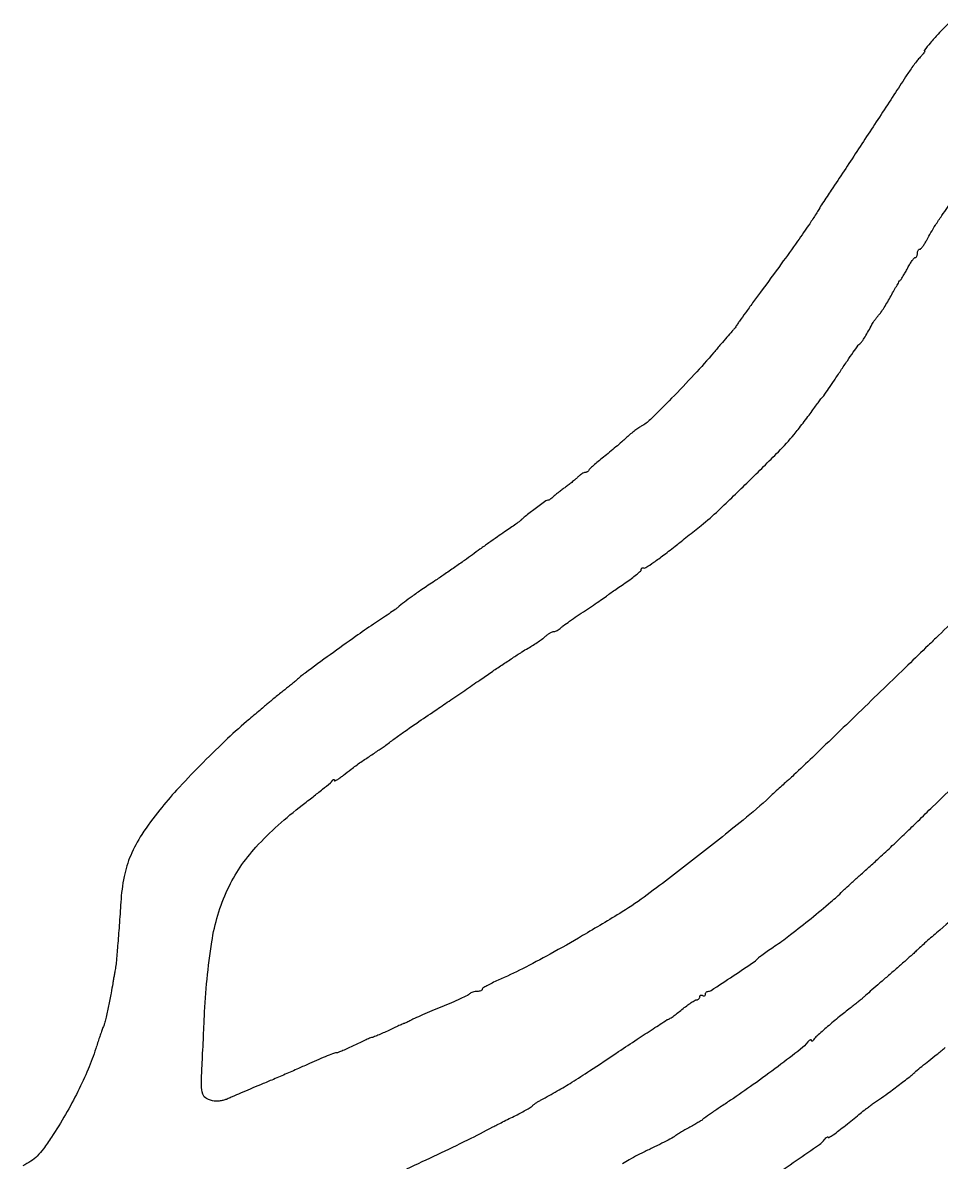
# Model space of a CAD drawing. Extents: x 18 to 1479, y 23 to 1138.
# Drawn here: x 379.4 to 708.5, y 574.8 to 983.1 of the extents above; entities that cross this region are included whole.
import ezdxf

# ---------------------------------------------------------------- set-up
doc = ezdxf.new("R2010")
doc.units = 0

msp = doc.modelspace()

# ---------------------------------------------------------------- linework, layer by layer
for points in [[(711.182442, 983.043572, 0.005154), (707.4403, 979.089166, 0.010312), (704.580619, 975.87366, 0.006276), (702.460225, 973.323904, 0.631123), (702.614623, 973, -0.588693), (702.681235, 972.879977, -0.021211), (702.311274, 972.339062, -0.019759), (701.722524, 971.613687, -0.010139), (700.931373, 970.75, 0.020838), (699.930197, 969.608955, 0.00859), (698.667052, 967.985938, 0.008481), (697.36982, 966.196278, 0.010789), (696.237332, 964.5, -0.003097), (692.130239, 958.138486, -0.000366), (682.907183, 944.067622, -0.000391), (673.68528, 930.044886, -0.002674), (669.098528, 923.1626, 0.00295), (667.583941, 920.887293, 0.002495), (666.008688, 918.464047, 0.002516), (664.594764, 916.240524, 0.00703), (663.633177, 914.6626, -0.017347), (661.359529, 911.099199, -0.003379), (656.996911, 904.84899, -0.00308), (651.18568, 896.748365, -0.001561), (643.77573, 886.61902, 0.001166), (640.916031, 882.716311, 0.001564), (638.343496, 879.16499, 0.001075), (636.201245, 876.17457, 0.016546), (635.5, 875.11902, -0.009337), (635.077374, 874.462523, -0.009614), (634.634508, 873.828712, -0.009395), (634.230097, 873.294402, -0.039794), (633.9579, 873, 0.027792), (633.578378, 872.608768, 0.000518), (631.703893, 870.44375, 0.001269), (629.526208, 867.910303, 0.000848), (627.045935, 865, -0.010435), (619.994433, 857.04023, -0.007764), (611.895123, 848.541912, -0.005277), (604.260533, 840.938476, -0.066118), (601, 838.507031, 0.025382), (599.830518, 837.774694, 0.011081), (598.353125, 836.692108, 0.010933), (596.831514, 835.470652, 0.01434), (595.5, 834.286343, -0.009025), (594.002552, 832.92566, -0.003644), (591.9125, 831.121017, -0.003604), (589.634046, 829.210638, -0.004565), (587.5, 827.479914, 0.005513), (585.560251, 825.90066, 0.007793), (583.870833, 824.448787, 0.004845), (582.488247, 823.198486, 0.102276), (582.166667, 822.75, -0.090455), (581.97101, 822.463176, -0.062911), (581.661979, 822.220312, -0.061224), (581.292015, 822.055928, -0.074093), (580.916667, 822, 0.116678), (580.448487, 821.88924, 0.027197), (579.742455, 821.485937, 0.026607), (578.960458, 820.919866, 0.023347), (578.206583, 820.25, -0.015563), (577.320887, 819.43799, -0.007024), (576.112374, 818.426563, -0.006947), (574.805654, 817.393626, -0.009423), (573.595775, 816.5, 0.006467), (572.420484, 815.642613, 0.00573), (571.2189, 814.720312, 0.005761), (570.15599, 813.86493, 0.017466), (569.460621, 813.25, -0.021844), (568.909891, 812.771501, -0.025282), (568.344868, 812.367188, -0.025529), (567.838859, 812.077802, -0.117652), (567.51279, 812, 0.158916), (566.790393, 811.76445, 0.002117), (562.956061, 808.941511, 0.004963), (559.394137, 806.240522, 0.04714), (558, 804.93411, -0.054357), (557.610592, 804.579594, -0.002105), (556.03125, 803.43841, -0.003733), (554.143487, 802.107638, -0.002623), (552, 800.63702, 0.003309), (549.462669, 798.891064, 0.001775), (546.353125, 796.704442, 0.001767), (543.197041, 794.451506, 0.002768), (540.5, 792.48908, -0.004449), (537.66649, 790.44189, -0.002245), (534.059375, 787.908571, -0.002229), (530.308899, 785.324363, -0.003312), (527, 783.098089, 0.002891), (522.346053, 779.972544, 0.006609), (518.882005, 777.549384, 0.008497), (516.109595, 775.482565, 0.0112), (513.657951, 773.5, -0.023339), (512.857687, 772.884365, -0.001791), (510.623867, 771.33809, -0.002455), (507.942429, 769.515454, -0.001869), (504.988241, 767.54456, 0.008111), (498.631423, 763.187959, 0.002756), (489.531424, 756.656235, 0.001826), (480.53852, 750.075676, 0.024766), (477.388964, 747.503157, -0.010519), (476.754187, 746.953808, -0.002156), (475.608787, 746.012259, -0.002269), (474.2679, 744.929759, -0.002131), (472.888964, 743.836446, 0.002471), (471.408828, 742.661257, 0.001757), (469.761133, 741.330159, 0.001774), (468.197857, 740.048908, 0.003777), (467, 739.044715, 0.000062), (465.709964, 737.94627, 0.00002), (463.783658, 736.305511, 0.000019), (461.635511, 734.475506, 0.000022), (459.561389, 732.708269, 0.013972), (451.818608, 725.727865, 0.008131), (442.905378, 716.947878, 0.008114), (434.496577, 708.108484, 0.017906), (428.435859, 701.034433, 0.02223), (422.036633, 692.223371, 0.046035), (418.025136, 684.733009, 0.050662), (415.681963, 677.116216, 0.033153), (414.481555, 668, -0.001683), (413.909771, 659.60544, -0.002551), (413.350654, 652.308848, -0.001925), (412.841465, 646.363054, -0.025249), (412.533479, 644.173842, 0.003341), (412.353884, 643.206519, 0.001197), (412.110451, 641.825647, 0.001188), (411.850759, 640.310304, 0.001406), (411.612727, 638.87672, -0.007559), (410.993466, 635.411576, -0.003168), (410.059703, 630.764593, -0.002169), (409.099026, 626.234589, -0.025664), (408.628979, 624.5, -0.006528), (408.462434, 624.012185, -0.002662), (408.223813, 623.353125, -0.002633), (407.959853, 622.647515, -0.003359), (407.708738, 622, 0.010941), (407.385594, 621.127746, 0.001921), (406.820136, 619.471875, 0.002082), (406.172411, 617.524255, 0.001869), (405.516916, 615.5, -0.022329), (402.782282, 608.10221, -0.016292), (399.117882, 600.139695, -0.015403), (394.685341, 591.922681, -0.01415), (389.634165, 583.753806, -0.012305), (386.740649, 579.584634, -0.038473), (384.521636, 576.993663, -0.049562), (382.26281, 575.142152, -0.033154), (379.362365, 573.476463, -0.041883)], [(724.146825, 779.717911, -0.002891), (707.507984, 763.5, 0.000444), (703.834461, 759.954303, 0.000068), (696.53275, 752.892196, 0.000076), (687.919265, 744.556551, 0.000066), (678.890305, 735.813859, -0.000599), (670.130272, 727.349643, -0.000859), (662.342777, 719.868899, -0.000457), (655.731836, 713.551731, -0.013352), (654, 711.986025, 0.005583), (652.736537, 710.878947, 0.001864), (650.9125, 709.232016, 0.001855), (648.906179, 707.393226, 0.002116), (647, 705.618158, -0.019081), (637.539544, 697.389555, -0.004064), (620.436311, 683.850974, -0.003725), (603.158827, 670.606958, -0.024601), (594.160889, 664.485867, -0.003886), (579.959394, 655.965284, -0.007244), (568.303124, 649.320045, -0.008833), (558.418817, 644.09866, -0.013854), (549.726724, 640, 0.010251), (547.539021, 638.987612, 0.015759), (545.693567, 638.014063, 0.010181), (544.231763, 637.143144, 0.255237), (544.010138, 636.75, -0.218118), (543.873922, 636.462916, -0.076514), (543.474228, 636.220312, -0.058546), (542.889951, 636.054927, -0.039742), (542.2, 636, 0.044525), (541.441124, 635.932289, 0.036176), (540.649687, 635.729948, 0.037472), (539.943195, 635.433303, 0.074274), (539.45, 635.080675, -0.079713), (538.721575, 634.571674, -0.004163), (536.135312, 633.346259, -0.006497), (533.016836, 631.949284, -0.00467), (529.5, 630.467246, 0.002439), (525.907437, 628.972143, 0.002963), (522.55625, 627.534827, 0.0025), (519.750662, 626.295054, 0.02055), (518.5, 625.672007, -0.006678), (517.697569, 625.244078, -0.008329), (516.940625, 624.869134, -0.006942), (516.297983, 624.574894, -0.061477), (516, 624.485099, 0.061594), (515.651569, 624.380013, 0.001635), (514.178125, 623.723385, 0.003402), (512.452134, 622.933273, 0.002319), (510.5, 622.012475, -0.005075), (508.501275, 621.083135, -0.006389), (506.631193, 620.265213, -0.005182), (505.050101, 619.616845, -0.049653), (504.350869, 619.4161, 0.054189), (503.647543, 619.207273, 0.005284), (502.016781, 618.503408, 0.006646), (500.087557, 617.615541, 0.005213), (498.018708, 616.603288, -0.007692), (495.955104, 615.606254, -0.010136), (494.042089, 614.764716, -0.007843), (492.426589, 614.122334, -0.090945), (491.759582, 614, 0.092086), (491.031246, 613.864714, 0.003574), (488.475765, 612.860417, 0.006263), (485.461667, 611.606887, 0.004368), (482.091743, 610.120567, -0.002508), (478.152138, 608.365452, -0.001435), (473.380075, 606.284414, -0.001433), (468.568558, 604.218935, -0.002382), (464.5, 602.509035, 0.00135), (460.865244, 600.990268, 0.001529), (457.386375, 599.513053, 0.001391), (454.436722, 598.240177, 0.008435), (452.921701, 597.550768, -0.039221), (451.76306, 597.107346, -0.028114), (450.412457, 596.789832, -0.028566), (449.083594, 596.632877, -0.053023), (448.000185, 596.682201, -0.08281), (445.250267, 597.583389, -0.190743), (443.852445, 599.203384, -0.087359), (443.354997, 602.272668, -0.009845), (443.59071, 609.350658, 0.000647), (443.820084, 613.784606, 0.000469), (444.064441, 618.721756, 0.000474), (444.287585, 623.409398, 0.001037), (444.447631, 627, -0.028015), (447.092327, 653.766967, -0.069846), (452.776704, 672.543565, -0.078604), (462.932114, 687.700508, -0.043238), (479.5, 702.74272, 0.003017), (483.384802, 705.737758, 0.004364), (486.778314, 708.434826, 0.002304), (489.617092, 710.753442, 0.070205), (490.234687, 711.428292, -0.03482), (490.519317, 711.787144, -0.133188), (490.758058, 711.938761, -0.331263), (490.914579, 711.883608, -0.14449), (490.984687, 711.661106, 0.507947), (491.203173, 711.507563, 0.042066), (491.950189, 711.833553, 0.029955), (493.001248, 712.485876, 0.015036), (494.25, 713.426181, -0.002349), (496.986081, 715.597359, -0.00961), (498.677942, 716.87518, -0.008408), (500.517992, 718.163507, -0.001503), (504, 720.5, 0.001327), (505.796286, 721.704421, 0.001615), (507.471875, 722.842259, 0.001356), (508.875726, 723.807805, 0.01131), (509.5, 724.260883, -0.004759), (512.803932, 726.725494, -0.004618), (516.18711, 729.151813, -0.003256), (520.5152, 732.153718, -0.000998), (527.092282, 736.633105, 0.000457), (532.102986, 740.037772, 0.000321), (537.736445, 743.878418, 0.000324), (543.124178, 747.56173, 0.000679), (547.308382, 750.434586, -0.003275), (550.999748, 752.940959, -0.003062), (554.807007, 755.456116, -0.003049), (558.214602, 757.647898, -0.01045), (560.466397, 759.011766, 0.009479), (562.272536, 760.10092, 0.008516), (564.102537, 761.296307, 0.00857), (565.707585, 762.424819, 0.026411), (566.736755, 763.261766, -0.025818), (567.552861, 763.927055, -0.027539), (568.416343, 764.489394, -0.028548), (569.206935, 764.886132, -0.102362), (569.757312, 765, 0.086945), (570.272277, 765.09023, 0.035745), (570.922237, 765.379214, 0.034), (571.591758, 765.796923, 0.037005), (572.178571, 766.29094, -0.035891), (573.064654, 767.040276, -0.003604), (575.314955, 768.657055, -0.00451), (578.031306, 770.542607, -0.003573), (581, 772.532987, 0.00154), (583.910245, 774.46707, 0.002293), (586.44375, 776.178917, 0.000981), (588.600165, 777.656629, 0.047676), (589, 777.992047, -0.044103), (589.384914, 778.319652, -0.001439), (591.042187, 779.488123, -0.002748), (593.010628, 780.851452, -0.001906), (595.25, 782.371777, 0.00981), (597.453337, 783.919077, 0.014649), (599.310938, 785.364198, 0.009563), (600.776567, 786.622857, 0.213691), (601, 787.121777, -0.089593), (601.057157, 787.4382, -0.129057), (601.220312, 787.669606, -0.140623), (601.464321, 787.778741, -0.115188), (601.75, 787.753476, 0.225978), (602.611133, 787.863358, 0.008006), (605.471018, 789.767533, 0.012073), (609.088851, 792.391927, 0.005583), (613.669361, 795.968099, -0.000256), (615.270597, 797.245934, -0.00009), (617.569753, 799.078129, -0.000089), (620.098141, 801.091517, -0.000105), (622.4967, 803, 0.021787), (628.681116, 808.374646, 0.00407), (639.49989, 818.805876, 0.004112), (650.150861, 829.417051, 0.021095), (655.755036, 835.59347, 0.006268), (657.233016, 837.413171, 0.003448), (658.997753, 839.674332, 0.003437), (660.756713, 841.993231, 0.005498), (662.223169, 844, -0.002884), (663.495382, 845.760201, -0.003978), (664.659387, 847.325, -0.002542), (665.653674, 848.625877, -0.047948), (666.004667, 849, 0.061107), (666.3769, 849.418232, 0.001005), (668.153181, 851.996875, 0.002592), (670.200166, 855.014743, 0.001717), (672.520575, 858.5, -0.00324), (674.861585, 861.993085, -0.00473), (676.972568, 865.03688, -0.002399), (678.796634, 867.588497, -0.080837), (679.324478, 868.11491, 0.083262), (680.061844, 868.857397, 0.01345), (681.19731, 870.557291, 0.014398), (682.443976, 872.66946, 0.011698), (683.660289, 875, -0.030199), (684.059875, 875.70114, -0.013039), (684.671137, 876.586134, -0.012847), (685.372462, 877.496861, -0.016613), (686.064106, 878.293221, 0.035854), (686.885879, 879.316351, 0.009132), (688.064545, 881.089175, 0.009261), (689.339169, 883.16832, 0.009261), (690.535909, 885.293221, -0.004402), (691.653929, 887.324252, -0.006164), (692.690956, 889.117384, -0.003845), (693.590465, 890.603287, -0.078732), (693.930887, 891, 0.07506), (694.253754, 891.370743, 0.006293), (694.924395, 892.454687, 0.008264), (695.690375, 893.777289, 0.006291), (696.486977, 895.25, -0.01508), (697.297042, 896.686671, -0.021882), (698.103708, 897.898438, -0.018511), (698.82704, 898.815008, -0.219862), (699.227404, 899, 0.186456), (699.522372, 899.113959, 0.089693), (699.77305, 899.440625, 0.069526), (699.942995, 899.925991, 0.049533), (700, 900.5, -0.052352), (700.060256, 901.073906, -0.072221), (700.239344, 901.559375, -0.09216), (700.50383, 901.885505, -0.178251), (700.814788, 902, 0.206864), (701.225611, 902.177568, 0.024223), (701.888738, 902.954687, 0.025823), (702.617206, 904.005122, 0.018374), (703.326619, 905.25, -0.011785), (704.818159, 907.949418, -0.011516), (706.446296, 910.596697, -0.007233), (708.754131, 914.05181, -0.001665), (712.75, 919.809602, 0.006697)], [(516.979189, 572.40236, 0.001321), (527.995912, 577.560057, 0.004487), (538.870792, 582.806204, 0.007731), (547.814667, 587.393495, -0.003901), (549.212062, 588.123789, -0.001207), (551.326809, 589.201622, -0.001207), (553.697352, 590.395451, -0.001326), (556, 591.5405, 0.006374), (558.143305, 592.633438, 0.008873), (560.03125, 593.669872, 0.005916), (561.579341, 594.580327, 0.104972), (562, 594.974294, -0.078124), (562.345501, 595.334254, -0.013174), (563.122456, 595.89318, -0.014128), (564.079645, 596.505375, -0.012139), (565.119001, 597.095626, 0.007088), (570.919286, 600.312567, 0.009317), (576.113645, 603.420508, 0.006391), (582.489587, 607.512734, 0.001578), (592.844744, 614.394342, -0.001377), (599.534015, 618.843619, -0.002222), (605.256697, 622.590838, -0.000357), (610.338323, 625.880957, -0.14446), (610.741752, 626, 0.153479), (611.099709, 626.112528, 0.004636), (612.38648, 627.028125, 0.008782), (613.888546, 628.158832, 0.00591), (615.565305, 629.5, -0.011495), (617.280141, 630.840492, -0.015357), (618.899653, 631.971875, -0.012536), (620.2839, 632.8282, -0.133008), (620.918297, 633, 0.096893), (621.331151, 633.080764, 0.097415), (621.68225, 633.311086, 0.098433), (621.917337, 633.654889, 0.101225), (622, 634.059017, -0.108972), (622.078288, 634.413961, -0.182303), (622.29375, 634.6254, -0.161196), (622.6179, 634.656512, -0.082592), (623, 634.5, 0.082592), (623.3821, 634.343488, 0.161196), (623.70625, 634.3746, 0.182303), (623.921712, 634.586039, 0.108972), (624, 634.940983, -0.0856), (624.069744, 635.345382, -0.093734), (624.270329, 635.688914, -0.100351), (624.569228, 635.918672, -0.114324), (624.920269, 636, 0.146517), (626.06386, 636.342462, 0.001218), (633.91875, 641.537857, 0.002098), (641.468362, 646.603615, 0.076018), (643, 648.021737, -0.066533), (643.403828, 648.410046, -0.002467), (645.117182, 649.654048, -0.004442), (647.16818, 651.100343, -0.003104), (649.505302, 652.696145, 0.017067), (654.521158, 656.330414, 0.005233), (661.845458, 662.152386, 0.005035), (668.986748, 668.072205, 0.020676), (673.124287, 671.877291, -0.010383), (674.155557, 672.865634, -0.001139), (676.574862, 675.079579, -0.001392), (679.468498, 677.70081, -0.001124), (682.590011, 680.5, 0.004426), (686.282643, 683.8556, 0.002109), (690.976461, 688.234375, 0.00209), (695.843269, 692.851582, 0.00297), (700.128248, 697, -0.000587), (705.427529, 702.179551, -0.000139), (714.272621, 710.799713, -0.000143), (724.442318, 720.699596, -0.000141)], [(724.774007, 673.247465, -0.013817), (706.869764, 657, 0.002324), (704.711954, 655.130469, 0.0023), (702.563951, 653.234375, 0.002256), (700.699091, 651.557742, 0.008895), (699.574106, 650.5, -0.01031), (698.336399, 649.342853, -0.001565), (695.809226, 647.090224, -0.001752), (692.808004, 644.450567, -0.001516), (689.64003, 641.700763, 0.000573), (686.527123, 639.009037, 0.000754), (683.69401, 636.546078, 0.000545), (681.324247, 634.475099, 0.007284), (680.465704, 633.700763, -0.013651), (679.756677, 633.077466, -0.003584), (678.586677, 632.118349, -0.003637), (677.238335, 631.045212, -0.003721), (675.884668, 630, 0.009476), (672.010219, 626.936581, 0.006761), (667.785756, 623.367521, 0.004295), (663.940305, 619.970149, 0.063408), (662.765313, 618.608505, -0.037193), (662.480509, 618.241278, -0.155541), (662.241942, 618.10208, -0.340222), (662.08214, 618.176591, -0.116105), (662.015313, 618.44113, 0.267248), (661.891028, 618.649148, 0.239072), (661.637311, 618.659457, 0.084479), (661.232381, 618.384044, 0.029148), (660.75, 617.862787, -0.055286), (658.101286, 615.284449, -0.004053), (650.027143, 609.103401, -0.006186), (641.148871, 602.590714, -0.008508), (633, 596.973741, 0.001692), (629.323057, 594.512494, 0.002566), (626.14375, 592.344925, 0.000958), (623.422513, 590.461424, 0.063201), (623, 590.08057, -0.075158), (622.615514, 589.750234, -0.004614), (621.325, 588.958075, -0.006777), (619.760142, 588.045928, -0.004962), (618, 587.074578, 0.004867), (616.239854, 586.103663, 0.006652), (614.675, 585.192842, 0.004511), (613.383816, 584.402201, 0.074192), (613, 584.074578, -0.093183), (612.565102, 583.730834, -0.001681), (609.929688, 582.359917, -0.004121), (606.831042, 580.793439, -0.002732), (603.25, 579.044289, 0.006521), (599.704312, 577.278998, 0.010312), (596.717187, 575.66412, 0.004609), (594.250605, 574.233949, 0.264986)], [(647.851971, 569.4254, 0.001478), (656.534414, 575.360187, 0.002597), (664.840736, 581.137754, 0.074678), (666.718197, 582.929404, -0.023953), (667.189189, 583.480039, -0.063846), (667.58789, 583.807616, -0.183162), (667.840388, 583.858262, -0.355432), (667.968197, 583.713544, 0.576686), (668.209986, 583.586379, 0.0089), (669.826595, 584.645118, 0.013416), (671.849802, 586.103142, 0.007373), (674.25, 587.989244, -0.000029), (676.732181, 589.999439, -0.000037), (679.02057, 591.852198, -0.000028), (680.939712, 593.40559, -0.000308), (681.713644, 594.031165, -0.012311), (682.395489, 594.554419, -0.002772), (683.581945, 595.409319, -0.002872), (684.962682, 596.380718, -0.00278), (686.369552, 597.346913, 0.010046), (689.416561, 599.505329, 0.003767), (693.602625, 602.64781, 0.002261), (697.732136, 605.826402, 0.038498), (699, 606.978248, -0.032593), (699.393413, 607.344223, -0.000623), (701.55625, 609.103524, -0.001508), (704.089713, 611.146417, -0.00101), (707, 613.46908, 0.000999), (709.955455, 615.827687, 0.001331)]]:
    msp.add_lwpolyline(points, format="xyb")

doc.saveas('drawing.dxf')
